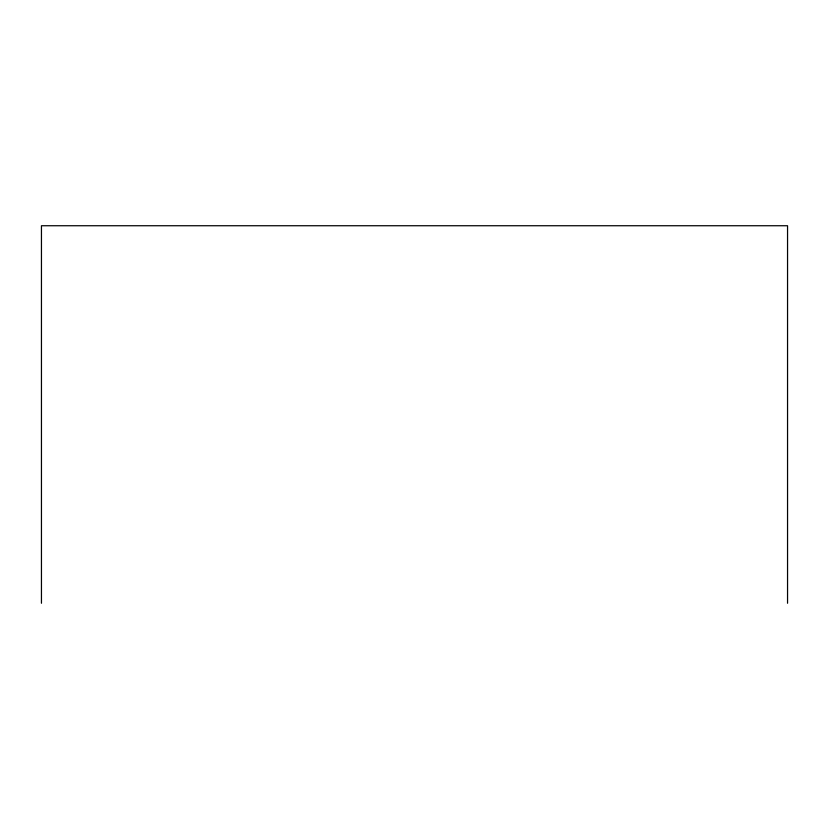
<?xml version="1.0" encoding="UTF-8"?>
<svg xmlns="http://www.w3.org/2000/svg" width="829" height="829" viewBox="0 0 829 829"><rect width="100%" height="100%" fill="white"/><g stroke="black" fill="none" stroke-linecap="round" stroke-linejoin="round"><path stroke-width="1.24" d="M787.55 603.263L787.55 225.737L41.45 225.737L41.45 603.263"/></g></svg>
